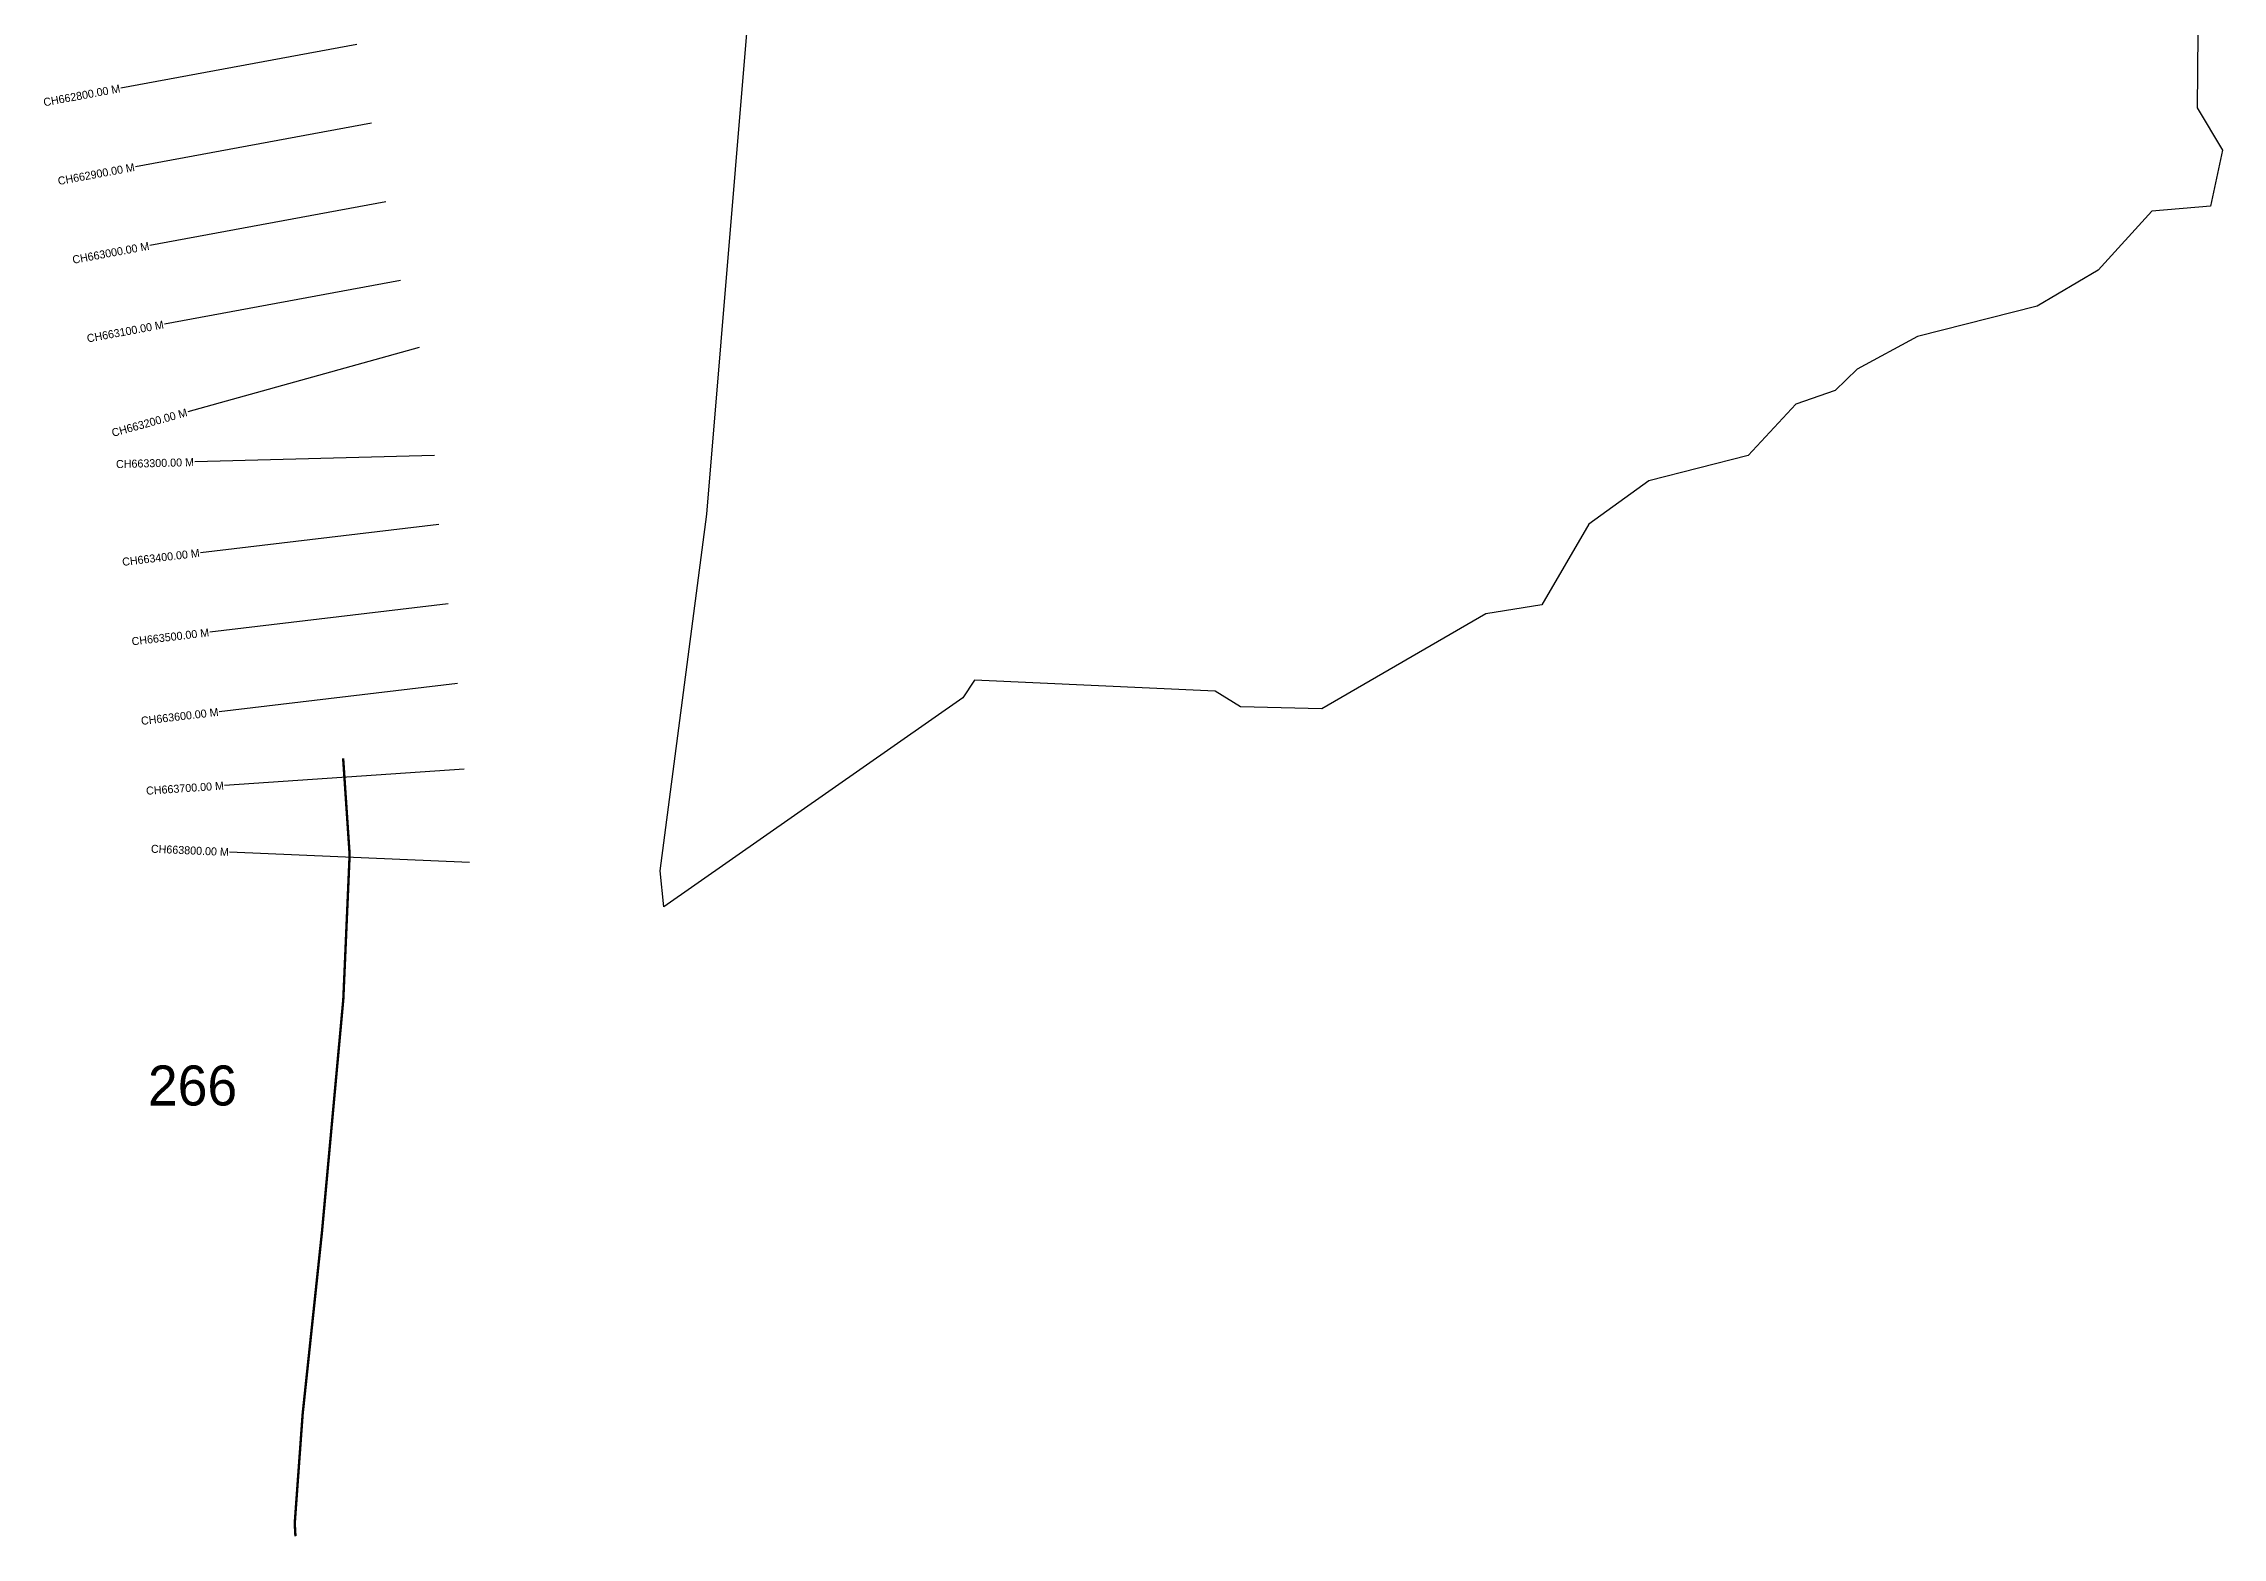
# Model space of a CAD drawing. Header units: metres. Extents: x 334231 to 338331, y 1781251 to 1785453.
# Drawn here: x 334746 to 337469, y 1781251 to 1783118 of the extents above; entities that cross this region are included whole.
import ezdxf
from ezdxf.enums import TextEntityAlignment as Align

# ---------------------------------------------------------------- set-up
doc = ezdxf.new("R2010")
doc.units = ezdxf.units.M
for name, color, linetype in [('ARTIFICIALLY PROTECTED', 4, 'Continuous'), ('CS', 134, 'Continuous'), ('CSMark', 6, 'Continuous')]:
    doc.layers.add(name, color=color, linetype=linetype)

msp = doc.modelspace()

# ---------------------------------------------------------------- linework, layer by layer
at = {"color": 6}
msp.add_lwpolyline([(337439.1, 1783223.5), (337437.5, 1783037.1), (337469.2, 1782984.4), (337454.2, 1782914.5), (337381, 1782908.3), (337313.8, 1782834.5), (337237.5, 1782789.6), (337088.3, 1782751.6), (337012.7, 1782711), (336985.4, 1782684.2), (336936.3, 1782667), (336876.5, 1782602.9), (336752.4, 1782571.5), (336677.4, 1782517.1), (336618.8, 1782416.4), (336548.5, 1782405.3), (336343.7, 1782286.6), (336242.1, 1782289.2), (336210.3, 1782308.7), (335909.8, 1782322.3), (335894.9, 1782300.3), (335521.6, 1782039.1), (335516.8, 1782084.3), (335575.1, 1782529.5), (335628.8, 1783176)], dxfattribs=at)
at = {"layer": 'ARTIFICIALLY PROTECTED', "const_width": 3, "flags": 128}
msp.add_lwpolyline([(335120.7, 1782224.6), (335128.8, 1782104.3), (335120.9, 1781923.7), (335104.1, 1781740.9), (335094.2, 1781632.8), (335070.1, 1781405.7), (335060.2, 1781269.1), (335061.1, 1781253)], dxfattribs=at)
at = {"layer": 'CS'}
for p, q in [((335137.9, 1783116.4), (334842.8, 1783061.9)), ((335156, 1783018), (334861, 1782963.6)), ((335174.2, 1782919.7), (334879.2, 1782865.2)), ((335192.3, 1782821.4), (334897.3, 1782766.9)), ((335215.5, 1782737.9), (334926.5, 1782657.4)), ((335235, 1782602.9), (334935.2, 1782594.9)), ((335240.3, 1782516.8), (334942.3, 1782481.6)), ((335252, 1782417.5), (334954.1, 1782382.3)), ((335263.7, 1782318.2), (334965.8, 1782282.9)), ((335271.9, 1782211), (334972.6, 1782190.7)), ((335278.5, 1782094.6), (334978.8, 1782107.6))]:
    msp.add_line(p, q, dxfattribs=at)

# ---------------------------------------------------------------- texts
at = {"insert": (334876.7, 1781841), "char_height": 50, "attachment_point": 1}
msp.add_mtext_dynamic_manual_height_columns('266', width=84.374, gutter_width=1, heights=[74.2], dxfattribs=at)
at = {"layer": 'CSMark'}
for s, rotation, p in [('CH662800.00 M', 10.4624, (334841.9, 1783061.7)), ('CH662900.00 M', 10.4624, (334860, 1782963.4)), ('CH663000.00 M', 10.4624, (334878.2, 1782865)), ('CH663100.00 M', 10.4624, (334896.3, 1782766.7)), ('CH663200.00 M', 15.5669, (334925.5, 1782657.1)), ('CH663300.00 M', 1.5393, (334934.2, 1782594.8)), ('CH663400.00 M', 6.7425, (334941.3, 1782481.4)), ('CH663500.00 M', 6.7425, (334953.1, 1782382.1)), ('CH663600.00 M', 6.7425, (334964.8, 1782282.8)), ('CH663700.00 M', 3.8611, (334971.6, 1782190.7)), ('CH663800.00 M', 357.5141, (334977.8, 1782107.6))]:
    msp.add_text(s, height=10, rotation=rotation, dxfattribs=at).set_placement(p, align=Align.MIDDLE_RIGHT)

doc.saveas('drawing.dxf')
